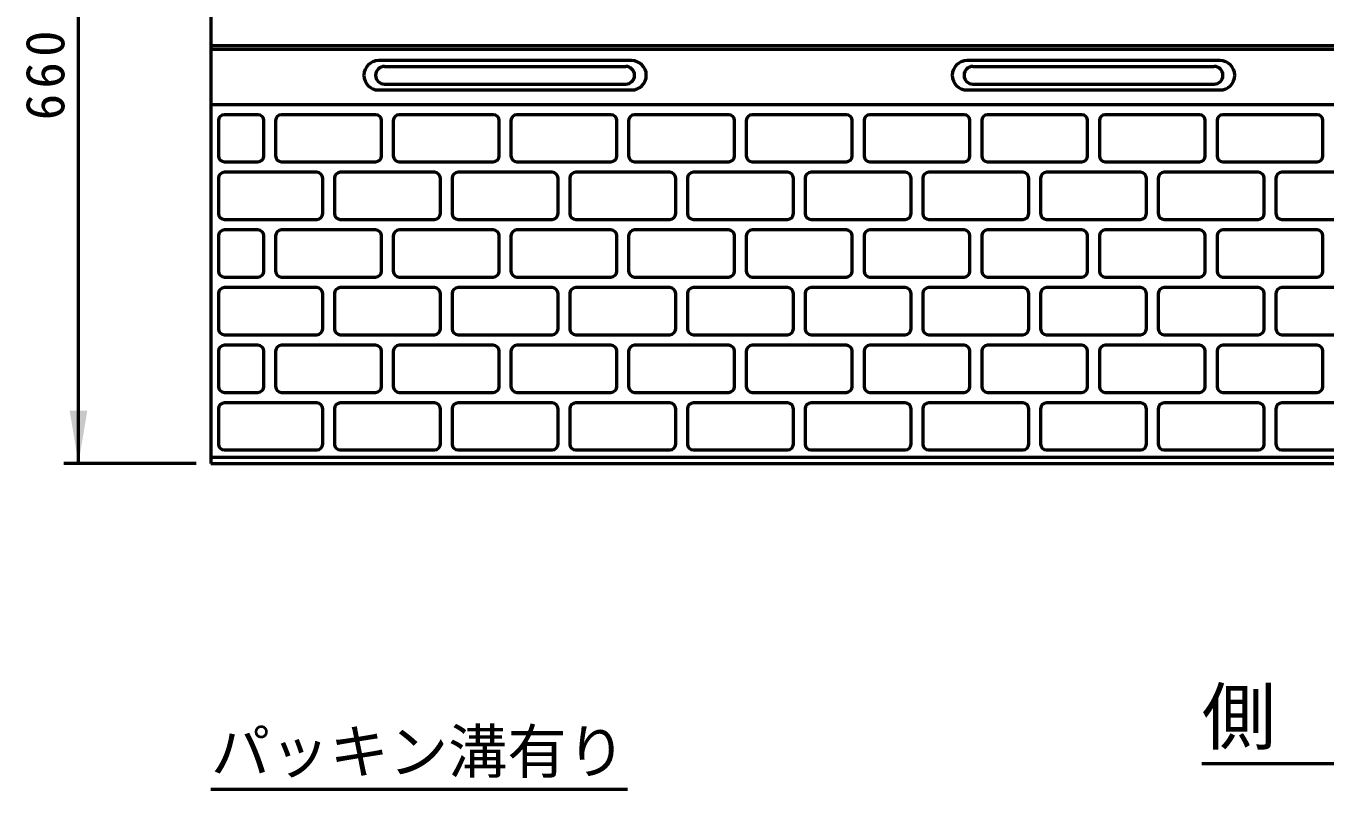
# Model space of a CAD drawing. Units: millimetres, scale not verified. Extents: x 100 to 4105, y 100 to 2870.
# Drawn here: x 2049 to 2933, y 1785 to 2304 of the extents above; entities that cross this region are included whole.
import ezdxf
from ezdxf.enums import TextEntityAlignment as Align

# ---------------------------------------------------------------- set-up
doc = ezdxf.new("R2010")
doc.units = ezdxf.units.MM
doc.header["$LTSCALE"] = 5
doc.layers.add('V-nasSTD', color=7, linetype='Continuous', lineweight=35)
doc.styles.add('ＭＳ ゴシック', font='')
doc.styles.get('ＭＳ ゴシック').set_extended_font_data('MS Gothic')

msp = doc.modelspace()

# ---------------------------------------------------------------- hatches: boundary and pattern name
at = {"layer": 'V-nasSTD'}
msp.add_hatch(color=256, dxfattribs=at).paths.add_polyline_path([(2078.975, 2042.142), (2084.975, 2006.142), (2090.975, 2042.142)])

# ---------------------------------------------------------------- linework, layer by layer
at = {"layer": 'V-nasSTD', "lineweight": 50}
for p, q in [((2084.975, 2006.142), (2084.975, 2534.142)), ((2174.975, 2534.142), (2174.975, 2006.142)), ((2974.975, 2290.142), (2174.975, 2290.142)), ((2974.975, 2287.742), (2174.975, 2287.742)), ((2460.975, 2280.142), (2288.975, 2280.142)), ((2860.975, 2280.142), (2688.975, 2280.142)), ((2292.975, 2276.142), (2456.975, 2276.142)), ((2692.975, 2276.142), (2856.975, 2276.142)), ((2292.975, 2264.142), (2456.975, 2264.142)), ((2692.975, 2264.142), (2856.975, 2264.142)), ((2288.975, 2260.142), (2460.975, 2260.142)), ((2688.975, 2260.142), (2860.975, 2260.142)), ((2974.975, 2250.142), (2174.975, 2250.142)), ((2180.175, 2239.342), (2180.175, 2215.342)), ((2206.975, 2243.342), (2184.175, 2243.342)), ((2210.975, 2215.342), (2210.975, 2239.342)), ((2218.975, 2239.342), (2218.975, 2215.342)), ((2286.975, 2243.342), (2222.975, 2243.342)), ((2290.975, 2215.342), (2290.975, 2239.342)), ((2298.975, 2239.342), (2298.975, 2215.342)), ((2366.975, 2243.342), (2302.975, 2243.342)), ((2370.975, 2215.342), (2370.975, 2239.342)), ((2378.975, 2239.342), (2378.975, 2215.342)), ((2446.975, 2243.342), (2382.975, 2243.342)), ((2450.975, 2215.342), (2450.975, 2239.342)), ((2458.975, 2239.342), (2458.975, 2215.342)), ((2526.975, 2243.342), (2462.975, 2243.342)), ((2530.975, 2215.342), (2530.975, 2239.342)), ((2538.975, 2239.342), (2538.975, 2215.342)), ((2606.975, 2243.342), (2542.975, 2243.342)), ((2610.975, 2215.342), (2610.975, 2239.342)), ((2618.975, 2239.342), (2618.975, 2215.342)), ((2686.975, 2243.342), (2622.975, 2243.342)), ((2690.975, 2215.342), (2690.975, 2239.342)), ((2698.975, 2239.342), (2698.975, 2215.342)), ((2766.975, 2243.342), (2702.975, 2243.342)), ((2770.975, 2215.342), (2770.975, 2239.342)), ((2778.975, 2239.342), (2778.975, 2215.342)), ((2846.975, 2243.342), (2782.975, 2243.342)), ((2850.975, 2215.342), (2850.975, 2239.342)), ((2858.975, 2239.342), (2858.975, 2215.342)), ((2926.975, 2243.342), (2862.975, 2243.342)), ((2930.975, 2215.342), (2930.975, 2239.342)), ((2184.175, 2211.342), (2206.975, 2211.342)), ((2222.975, 2211.342), (2286.975, 2211.342)), ((2302.975, 2211.342), (2366.975, 2211.342)), ((2382.975, 2211.342), (2446.975, 2211.342)), ((2462.975, 2211.342), (2526.975, 2211.342)), ((2542.975, 2211.342), (2606.975, 2211.342)), ((2622.975, 2211.342), (2686.975, 2211.342)), ((2702.975, 2211.342), (2766.975, 2211.342)), ((2782.975, 2211.342), (2846.975, 2211.342)), ((2862.975, 2211.342), (2926.975, 2211.342)), ((2246.975, 2204.142), (2184.175, 2204.142)), ((2326.975, 2204.142), (2262.975, 2204.142)), ((2406.975, 2204.142), (2342.975, 2204.142)), ((2486.975, 2204.142), (2422.975, 2204.142)), ((2566.975, 2204.142), (2502.975, 2204.142)), ((2646.975, 2204.142), (2582.975, 2204.142)), ((2726.975, 2204.142), (2662.975, 2204.142)), ((2806.975, 2204.142), (2742.975, 2204.142)), ((2886.975, 2204.142), (2822.975, 2204.142)), ((2966.975, 2204.142), (2902.975, 2204.142)), ((2180.175, 2200.142), (2180.175, 2176.142)), ((2250.975, 2176.142), (2250.975, 2200.142)), ((2258.975, 2200.142), (2258.975, 2176.142)), ((2330.975, 2176.142), (2330.975, 2200.142)), ((2338.975, 2200.142), (2338.975, 2176.142)), ((2410.975, 2176.142), (2410.975, 2200.142)), ((2418.975, 2200.142), (2418.975, 2176.142)), ((2490.975, 2176.142), (2490.975, 2200.142)), ((2498.975, 2200.142), (2498.975, 2176.142)), ((2570.975, 2176.142), (2570.975, 2200.142)), ((2578.975, 2200.142), (2578.975, 2176.142)), ((2650.975, 2176.142), (2650.975, 2200.142)), ((2658.975, 2200.142), (2658.975, 2176.142)), ((2730.975, 2176.142), (2730.975, 2200.142)), ((2738.975, 2200.142), (2738.975, 2176.142)), ((2810.975, 2176.142), (2810.975, 2200.142)), ((2818.975, 2200.142), (2818.975, 2176.142)), ((2890.975, 2176.142), (2890.975, 2200.142)), ((2898.975, 2200.142), (2898.975, 2176.142)), ((2184.175, 2172.142), (2246.975, 2172.142)), ((2262.975, 2172.142), (2326.975, 2172.142)), ((2342.975, 2172.142), (2406.975, 2172.142)), ((2422.975, 2172.142), (2486.975, 2172.142)), ((2502.975, 2172.142), (2566.975, 2172.142)), ((2582.975, 2172.142), (2646.975, 2172.142)), ((2662.975, 2172.142), (2726.975, 2172.142)), ((2742.975, 2172.142), (2806.975, 2172.142)), ((2822.975, 2172.142), (2886.975, 2172.142)), ((2902.975, 2172.142), (2966.975, 2172.142)), ((2180.175, 2160.942), (2180.175, 2136.942)), ((2206.975, 2164.942), (2184.175, 2164.942)), ((2210.975, 2136.942), (2210.975, 2160.942)), ((2218.975, 2160.942), (2218.975, 2136.942)), ((2286.975, 2164.942), (2222.975, 2164.942)), ((2290.975, 2136.942), (2290.975, 2160.942)), ((2298.975, 2160.942), (2298.975, 2136.942)), ((2366.975, 2164.942), (2302.975, 2164.942)), ((2370.975, 2136.942), (2370.975, 2160.942)), ((2378.975, 2160.942), (2378.975, 2136.942)), ((2446.975, 2164.942), (2382.975, 2164.942)), ((2450.975, 2136.942), (2450.975, 2160.942)), ((2458.975, 2160.942), (2458.975, 2136.942)), ((2526.975, 2164.942), (2462.975, 2164.942)), ((2530.975, 2136.942), (2530.975, 2160.942)), ((2538.975, 2160.942), (2538.975, 2136.942)), ((2606.975, 2164.942), (2542.975, 2164.942)), ((2610.975, 2136.942), (2610.975, 2160.942)), ((2618.975, 2160.942), (2618.975, 2136.942)), ((2686.975, 2164.942), (2622.975, 2164.942)), ((2690.975, 2136.942), (2690.975, 2160.942)), ((2698.975, 2160.942), (2698.975, 2136.942)), ((2766.975, 2164.942), (2702.975, 2164.942)), ((2770.975, 2136.942), (2770.975, 2160.942)), ((2778.975, 2160.942), (2778.975, 2136.942)), ((2846.975, 2164.942), (2782.975, 2164.942)), ((2850.975, 2136.942), (2850.975, 2160.942)), ((2858.975, 2160.942), (2858.975, 2136.942)), ((2926.975, 2164.942), (2862.975, 2164.942)), ((2930.975, 2136.942), (2930.975, 2160.942)), ((2184.175, 2132.942), (2206.975, 2132.942)), ((2222.975, 2132.942), (2286.975, 2132.942)), ((2302.975, 2132.942), (2366.975, 2132.942)), ((2382.975, 2132.942), (2446.975, 2132.942)), ((2462.975, 2132.942), (2526.975, 2132.942)), ((2542.975, 2132.942), (2606.975, 2132.942)), ((2622.975, 2132.942), (2686.975, 2132.942)), ((2702.975, 2132.942), (2766.975, 2132.942)), ((2782.975, 2132.942), (2846.975, 2132.942)), ((2862.975, 2132.942), (2926.975, 2132.942)), ((2180.175, 2121.742), (2180.175, 2097.742)), ((2246.975, 2125.742), (2184.175, 2125.742)), ((2250.975, 2097.742), (2250.975, 2121.742)), ((2258.975, 2121.742), (2258.975, 2097.742)), ((2326.975, 2125.742), (2262.975, 2125.742)), ((2330.975, 2097.742), (2330.975, 2121.742)), ((2338.975, 2121.742), (2338.975, 2097.742)), ((2406.975, 2125.742), (2342.975, 2125.742)), ((2410.975, 2097.742), (2410.975, 2121.742)), ((2418.975, 2121.742), (2418.975, 2097.742)), ((2486.975, 2125.742), (2422.975, 2125.742)), ((2490.975, 2097.742), (2490.975, 2121.742)), ((2498.975, 2121.742), (2498.975, 2097.742)), ((2566.975, 2125.742), (2502.975, 2125.742)), ((2570.975, 2097.742), (2570.975, 2121.742)), ((2578.975, 2121.742), (2578.975, 2097.742)), ((2646.975, 2125.742), (2582.975, 2125.742)), ((2650.975, 2097.742), (2650.975, 2121.742)), ((2658.975, 2121.742), (2658.975, 2097.742)), ((2726.975, 2125.742), (2662.975, 2125.742)), ((2730.975, 2097.742), (2730.975, 2121.742)), ((2738.975, 2121.742), (2738.975, 2097.742)), ((2806.975, 2125.742), (2742.975, 2125.742)), ((2810.975, 2097.742), (2810.975, 2121.742)), ((2818.975, 2121.742), (2818.975, 2097.742)), ((2886.975, 2125.742), (2822.975, 2125.742)), ((2890.975, 2097.742), (2890.975, 2121.742)), ((2898.975, 2121.742), (2898.975, 2097.742)), ((2966.975, 2125.742), (2902.975, 2125.742)), ((2184.175, 2093.742), (2246.975, 2093.742)), ((2206.975, 2086.542), (2184.175, 2086.542)), ((2286.975, 2086.542), (2222.975, 2086.542)), ((2262.975, 2093.742), (2326.975, 2093.742)), ((2366.975, 2086.542), (2302.975, 2086.542)), ((2342.975, 2093.742), (2406.975, 2093.742)), ((2446.975, 2086.542), (2382.975, 2086.542)), ((2422.975, 2093.742), (2486.975, 2093.742)), ((2526.975, 2086.542), (2462.975, 2086.542)), ((2502.975, 2093.742), (2566.975, 2093.742)), ((2606.975, 2086.542), (2542.975, 2086.542)), ((2582.975, 2093.742), (2646.975, 2093.742)), ((2686.975, 2086.542), (2622.975, 2086.542)), ((2662.975, 2093.742), (2726.975, 2093.742)), ((2766.975, 2086.542), (2702.975, 2086.542)), ((2742.975, 2093.742), (2806.975, 2093.742)), ((2846.975, 2086.542), (2782.975, 2086.542)), ((2822.975, 2093.742), (2886.975, 2093.742)), ((2926.975, 2086.542), (2862.975, 2086.542)), ((2902.975, 2093.742), (2966.975, 2093.742)), ((2180.175, 2082.542), (2180.175, 2058.542)), ((2210.975, 2058.542), (2210.975, 2082.542)), ((2218.975, 2082.542), (2218.975, 2058.542)), ((2290.975, 2058.542), (2290.975, 2082.542)), ((2298.975, 2082.542), (2298.975, 2058.542)), ((2370.975, 2058.542), (2370.975, 2082.542)), ((2378.975, 2082.542), (2378.975, 2058.542)), ((2450.975, 2058.542), (2450.975, 2082.542)), ((2458.975, 2082.542), (2458.975, 2058.542)), ((2530.975, 2058.542), (2530.975, 2082.542)), ((2538.975, 2082.542), (2538.975, 2058.542)), ((2610.975, 2058.542), (2610.975, 2082.542)), ((2618.975, 2082.542), (2618.975, 2058.542)), ((2690.975, 2058.542), (2690.975, 2082.542)), ((2698.975, 2082.542), (2698.975, 2058.542)), ((2770.975, 2058.542), (2770.975, 2082.542)), ((2778.975, 2082.542), (2778.975, 2058.542)), ((2850.975, 2058.542), (2850.975, 2082.542)), ((2858.975, 2082.542), (2858.975, 2058.542)), ((2930.975, 2058.542), (2930.975, 2082.542)), ((2184.175, 2054.542), (2206.975, 2054.542)), ((2222.975, 2054.542), (2286.975, 2054.542)), ((2302.975, 2054.542), (2366.975, 2054.542)), ((2382.975, 2054.542), (2446.975, 2054.542)), ((2462.975, 2054.542), (2526.975, 2054.542)), ((2542.975, 2054.542), (2606.975, 2054.542)), ((2622.975, 2054.542), (2686.975, 2054.542)), ((2702.975, 2054.542), (2766.975, 2054.542)), ((2782.975, 2054.542), (2846.975, 2054.542)), ((2862.975, 2054.542), (2926.975, 2054.542)), ((2180.175, 2043.342), (2180.175, 2019.342)), ((2246.975, 2047.342), (2184.175, 2047.342)), ((2250.975, 2019.342), (2250.975, 2043.342)), ((2258.975, 2043.342), (2258.975, 2019.342)), ((2326.975, 2047.342), (2262.975, 2047.342)), ((2330.975, 2019.342), (2330.975, 2043.342)), ((2338.975, 2043.342), (2338.975, 2019.342)), ((2406.975, 2047.342), (2342.975, 2047.342)), ((2410.975, 2019.342), (2410.975, 2043.342)), ((2418.975, 2043.342), (2418.975, 2019.342)), ((2486.975, 2047.342), (2422.975, 2047.342)), ((2490.975, 2019.342), (2490.975, 2043.342)), ((2498.975, 2043.342), (2498.975, 2019.342)), ((2566.975, 2047.342), (2502.975, 2047.342)), ((2570.975, 2019.342), (2570.975, 2043.342)), ((2578.975, 2043.342), (2578.975, 2019.342)), ((2646.975, 2047.342), (2582.975, 2047.342)), ((2650.975, 2019.342), (2650.975, 2043.342)), ((2658.975, 2043.342), (2658.975, 2019.342)), ((2726.975, 2047.342), (2662.975, 2047.342)), ((2730.975, 2019.342), (2730.975, 2043.342)), ((2738.975, 2043.342), (2738.975, 2019.342)), ((2806.975, 2047.342), (2742.975, 2047.342)), ((2810.975, 2019.342), (2810.975, 2043.342)), ((2818.975, 2043.342), (2818.975, 2019.342)), ((2886.975, 2047.342), (2822.975, 2047.342)), ((2890.975, 2019.342), (2890.975, 2043.342)), ((2898.975, 2043.342), (2898.975, 2019.342)), ((2966.975, 2047.342), (2902.975, 2047.342)), ((2184.175, 2015.342), (2246.975, 2015.342)), ((2262.975, 2015.342), (2326.975, 2015.342)), ((2342.975, 2015.342), (2406.975, 2015.342)), ((2422.975, 2015.342), (2486.975, 2015.342)), ((2502.975, 2015.342), (2566.975, 2015.342)), ((2582.975, 2015.342), (2646.975, 2015.342)), ((2662.975, 2015.342), (2726.975, 2015.342)), ((2742.975, 2015.342), (2806.975, 2015.342)), ((2822.975, 2015.342), (2886.975, 2015.342)), ((2902.975, 2015.342), (2966.975, 2015.342)), ((2164.975, 2006.142), (2074.975, 2006.142)), ((2974.975, 2010.142), (2174.975, 2010.142)), ((2174.975, 2006.142), (3774.975, 2006.142)), ((2848.572, 1802.142), (3101.378, 1802.142)), ((2174.975, 1784.815), (2458.182, 1784.815))]:
    msp.add_line(p, q, dxfattribs=at)
for centre, radius, start, end in [((2288.975, 2270.142), 10, 90, 270), ((2460.975, 2270.142), 10, 270, 90), ((2688.975, 2270.142), 10, 90, 270), ((2860.975, 2270.142), 10, 270, 90), ((2292.975, 2270.142), 6, 90, 270), ((2456.975, 2270.142), 6, 270, 90), ((2692.975, 2270.142), 6, 90, 270), ((2856.975, 2270.142), 6, 270, 90), ((2184.175, 2239.342), 4, 90, 180), ((2206.975, 2239.342), 4, 0, 90), ((2222.975, 2239.342), 4, 90, 180), ((2286.975, 2239.342), 4, 0, 90), ((2302.975, 2239.342), 4, 90, 180), ((2366.975, 2239.342), 4, 0, 90), ((2382.975, 2239.342), 4, 90, 180), ((2446.975, 2239.342), 4, 0, 90), ((2462.975, 2239.342), 4, 90, 180), ((2526.975, 2239.342), 4, 0, 90), ((2542.975, 2239.342), 4, 90, 180), ((2606.975, 2239.342), 4, 0, 90), ((2622.975, 2239.342), 4, 90, 180), ((2686.975, 2239.342), 4, 0, 90), ((2702.975, 2239.342), 4, 90, 180), ((2766.975, 2239.342), 4, 0, 90), ((2782.975, 2239.342), 4, 90, 180), ((2846.975, 2239.342), 4, 0, 90), ((2862.975, 2239.342), 4, 90, 180), ((2926.975, 2239.342), 4, 0, 90), ((2184.175, 2215.342), 4, 180, 270), ((2206.975, 2215.342), 4, 270, 0), ((2222.975, 2215.342), 4, 180, 270), ((2286.975, 2215.342), 4, 270, 0), ((2302.975, 2215.342), 4, 180, 270), ((2366.975, 2215.342), 4, 270, 0), ((2382.975, 2215.342), 4, 180, 270), ((2446.975, 2215.342), 4, 270, 0), ((2462.975, 2215.342), 4, 180, 270), ((2526.975, 2215.342), 4, 270, 0), ((2542.975, 2215.342), 4, 180, 270), ((2606.975, 2215.342), 4, 270, 0), ((2622.975, 2215.342), 4, 180, 270), ((2686.975, 2215.342), 4, 270, 0), ((2702.975, 2215.342), 4, 180, 270), ((2766.975, 2215.342), 4, 270, 0), ((2782.975, 2215.342), 4, 180, 270), ((2846.975, 2215.342), 4, 270, 0), ((2862.975, 2215.342), 4, 180, 270), ((2926.975, 2215.342), 4, 270, 0), ((2184.175, 2200.142), 4, 90, 180), ((2246.975, 2200.142), 4, 0, 90), ((2262.975, 2200.142), 4, 90, 180), ((2326.975, 2200.142), 4, 0, 90), ((2342.975, 2200.142), 4, 90, 180), ((2406.975, 2200.142), 4, 0, 90), ((2422.975, 2200.142), 4, 90, 180), ((2486.975, 2200.142), 4, 0, 90), ((2502.975, 2200.142), 4, 90, 180), ((2566.975, 2200.142), 4, 0, 90), ((2582.975, 2200.142), 4, 90, 180), ((2646.975, 2200.142), 4, 0, 90), ((2662.975, 2200.142), 4, 90, 180), ((2726.975, 2200.142), 4, 0, 90), ((2742.975, 2200.142), 4, 90, 180), ((2806.975, 2200.142), 4, 0, 90), ((2822.975, 2200.142), 4, 90, 180), ((2886.975, 2200.142), 4, 0, 90), ((2902.975, 2200.142), 4, 90, 180), ((2184.175, 2176.142), 4, 180, 270), ((2246.975, 2176.142), 4, 270, 0), ((2262.975, 2176.142), 4, 180, 270), ((2326.975, 2176.142), 4, 270, 0), ((2342.975, 2176.142), 4, 180, 270), ((2406.975, 2176.142), 4, 270, 0), ((2422.975, 2176.142), 4, 180, 270), ((2486.975, 2176.142), 4, 270, 0), ((2502.975, 2176.142), 4, 180, 270), ((2566.975, 2176.142), 4, 270, 0), ((2582.975, 2176.142), 4, 180, 270), ((2646.975, 2176.142), 4, 270, 0), ((2662.975, 2176.142), 4, 180, 270), ((2726.975, 2176.142), 4, 270, 0), ((2742.975, 2176.142), 4, 180, 270), ((2806.975, 2176.142), 4, 270, 0), ((2822.975, 2176.142), 4, 180, 270), ((2886.975, 2176.142), 4, 270, 0), ((2902.975, 2176.142), 4, 180, 270), ((2184.175, 2160.942), 4, 90, 180), ((2206.975, 2160.942), 4, 0, 90), ((2222.975, 2160.942), 4, 90, 180), ((2286.975, 2160.942), 4, 0, 90), ((2302.975, 2160.942), 4, 90, 180), ((2366.975, 2160.942), 4, 0, 90), ((2382.975, 2160.942), 4, 90, 180), ((2446.975, 2160.942), 4, 0, 90), ((2462.975, 2160.942), 4, 90, 180), ((2526.975, 2160.942), 4, 0, 90), ((2542.975, 2160.942), 4, 90, 180), ((2606.975, 2160.942), 4, 0, 90), ((2622.975, 2160.942), 4, 90, 180), ((2686.975, 2160.942), 4, 0, 90), ((2702.975, 2160.942), 4, 90, 180), ((2766.975, 2160.942), 4, 0, 90), ((2782.975, 2160.942), 4, 90, 180), ((2846.975, 2160.942), 4, 0, 90), ((2862.975, 2160.942), 4, 90, 180), ((2926.975, 2160.942), 4, 0, 90), ((2184.175, 2136.942), 4, 180, 270), ((2206.975, 2136.942), 4, 270, 0), ((2222.975, 2136.942), 4, 180, 270), ((2286.975, 2136.942), 4, 270, 0), ((2302.975, 2136.942), 4, 180, 270), ((2366.975, 2136.942), 4, 270, 0), ((2382.975, 2136.942), 4, 180, 270), ((2446.975, 2136.942), 4, 270, 0), ((2462.975, 2136.942), 4, 180, 270), ((2526.975, 2136.942), 4, 270, 0), ((2542.975, 2136.942), 4, 180, 270), ((2606.975, 2136.942), 4, 270, 0), ((2622.975, 2136.942), 4, 180, 270), ((2686.975, 2136.942), 4, 270, 0), ((2702.975, 2136.942), 4, 180, 270), ((2766.975, 2136.942), 4, 270, 0), ((2782.975, 2136.942), 4, 180, 270), ((2846.975, 2136.942), 4, 270, 0), ((2862.975, 2136.942), 4, 180, 270), ((2926.975, 2136.942), 4, 270, 0), ((2184.175, 2121.742), 4, 90, 180), ((2246.975, 2121.742), 4, 0, 90), ((2262.975, 2121.742), 4, 90, 180), ((2326.975, 2121.742), 4, 0, 90), ((2342.975, 2121.742), 4, 90, 180), ((2406.975, 2121.742), 4, 0, 90), ((2422.975, 2121.742), 4, 90, 180), ((2486.975, 2121.742), 4, 0, 90), ((2502.975, 2121.742), 4, 90, 180), ((2566.975, 2121.742), 4, 0, 90), ((2582.975, 2121.742), 4, 90, 180), ((2646.975, 2121.742), 4, 0, 90), ((2662.975, 2121.742), 4, 90, 180), ((2726.975, 2121.742), 4, 0, 90), ((2742.975, 2121.742), 4, 90, 180), ((2806.975, 2121.742), 4, 0, 90), ((2822.975, 2121.742), 4, 90, 180), ((2886.975, 2121.742), 4, 0, 90), ((2902.975, 2121.742), 4, 90, 180), ((2184.175, 2097.742), 4, 180, 270), ((2246.975, 2097.742), 4, 270, 0), ((2262.975, 2097.742), 4, 180, 270), ((2326.975, 2097.742), 4, 270, 0), ((2342.975, 2097.742), 4, 180, 270), ((2406.975, 2097.742), 4, 270, 0), ((2422.975, 2097.742), 4, 180, 270), ((2486.975, 2097.742), 4, 270, 0), ((2502.975, 2097.742), 4, 180, 270), ((2566.975, 2097.742), 4, 270, 0), ((2582.975, 2097.742), 4, 180, 270), ((2646.975, 2097.742), 4, 270, 0), ((2662.975, 2097.742), 4, 180, 270), ((2726.975, 2097.742), 4, 270, 0), ((2742.975, 2097.742), 4, 180, 270), ((2806.975, 2097.742), 4, 270, 0), ((2822.975, 2097.742), 4, 180, 270), ((2886.975, 2097.742), 4, 270, 0), ((2902.975, 2097.742), 4, 180, 270), ((2184.175, 2082.542), 4, 90, 180), ((2206.975, 2082.542), 4, 0, 90), ((2222.975, 2082.542), 4, 90, 180), ((2286.975, 2082.542), 4, 0, 90), ((2302.975, 2082.542), 4, 90, 180), ((2366.975, 2082.542), 4, 0, 90), ((2382.975, 2082.542), 4, 90, 180), ((2446.975, 2082.542), 4, 0, 90), ((2462.975, 2082.542), 4, 90, 180), ((2526.975, 2082.542), 4, 0, 90), ((2542.975, 2082.542), 4, 90, 180), ((2606.975, 2082.542), 4, 0, 90), ((2622.975, 2082.542), 4, 90, 180), ((2686.975, 2082.542), 4, 0, 90), ((2702.975, 2082.542), 4, 90, 180), ((2766.975, 2082.542), 4, 0, 90), ((2782.975, 2082.542), 4, 90, 180), ((2846.975, 2082.542), 4, 0, 90), ((2862.975, 2082.542), 4, 90, 180), ((2926.975, 2082.542), 4, 0, 90), ((2184.175, 2058.542), 4, 180, 270), ((2206.975, 2058.542), 4, 270, 0), ((2222.975, 2058.542), 4, 180, 270), ((2286.975, 2058.542), 4, 270, 0), ((2302.975, 2058.542), 4, 180, 270), ((2366.975, 2058.542), 4, 270, 0), ((2382.975, 2058.542), 4, 180, 270), ((2446.975, 2058.542), 4, 270, 0), ((2462.975, 2058.542), 4, 180, 270), ((2526.975, 2058.542), 4, 270, 0), ((2542.975, 2058.542), 4, 180, 270), ((2606.975, 2058.542), 4, 270, 0), ((2622.975, 2058.542), 4, 180, 270), ((2686.975, 2058.542), 4, 270, 0), ((2702.975, 2058.542), 4, 180, 270), ((2766.975, 2058.542), 4, 270, 0), ((2782.975, 2058.542), 4, 180, 270), ((2846.975, 2058.542), 4, 270, 0), ((2862.975, 2058.542), 4, 180, 270), ((2926.975, 2058.542), 4, 270, 0), ((2184.175, 2043.342), 4, 90, 180), ((2246.975, 2043.342), 4, 0, 90), ((2262.975, 2043.342), 4, 90, 180), ((2326.975, 2043.342), 4, 0, 90), ((2342.975, 2043.342), 4, 90, 180), ((2406.975, 2043.342), 4, 0, 90), ((2422.975, 2043.342), 4, 90, 180), ((2486.975, 2043.342), 4, 0, 90), ((2502.975, 2043.342), 4, 90, 180), ((2566.975, 2043.342), 4, 0, 90), ((2582.975, 2043.342), 4, 90, 180), ((2646.975, 2043.342), 4, 0, 90), ((2662.975, 2043.342), 4, 90, 180), ((2726.975, 2043.342), 4, 0, 90), ((2742.975, 2043.342), 4, 90, 180), ((2806.975, 2043.342), 4, 0, 90), ((2822.975, 2043.342), 4, 90, 180), ((2886.975, 2043.342), 4, 0, 90), ((2902.975, 2043.342), 4, 90, 180), ((2184.175, 2019.342), 4, 180, 270), ((2246.975, 2019.342), 4, 270, 0), ((2262.975, 2019.342), 4, 180, 270), ((2326.975, 2019.342), 4, 270, 0), ((2342.975, 2019.342), 4, 180, 270), ((2406.975, 2019.342), 4, 270, 0), ((2422.975, 2019.342), 4, 180, 270), ((2486.975, 2019.342), 4, 270, 0), ((2502.975, 2019.342), 4, 180, 270), ((2566.975, 2019.342), 4, 270, 0), ((2582.975, 2019.342), 4, 180, 270), ((2646.975, 2019.342), 4, 270, 0), ((2662.975, 2019.342), 4, 180, 270), ((2726.975, 2019.342), 4, 270, 0), ((2742.975, 2019.342), 4, 180, 270), ((2806.975, 2019.342), 4, 270, 0), ((2822.975, 2019.342), 4, 180, 270), ((2886.975, 2019.342), 4, 270, 0), ((2902.975, 2019.342), 4, 180, 270)]:
    msp.add_arc(centre, radius, start, end, dxfattribs=at)

# ---------------------------------------------------------------- texts
at = {"layer": 'V-nasSTD', "style": 'ＭＳ ゴシック'}
for s, height, p in [('側\u3000面\u3000図', 36.95, (2848.572, 1852.542)), ('パッキン溝有り', 29.56, (2174.975, 1825.135))]:
    msp.add_text(s, height=height, dxfattribs=at).set_placement(p, align=Align.TOP_LEFT)
at = {"layer": 'V-nasSTD', "insert": (2048.975, 2239.542), "char_height": 26.39, "attachment_point": 1, "rotation": 90, "style": 'ＭＳ ゴシック'}
msp.add_mtext('\\T1.2;660', dxfattribs=at)

doc.saveas('drawing.dxf')
